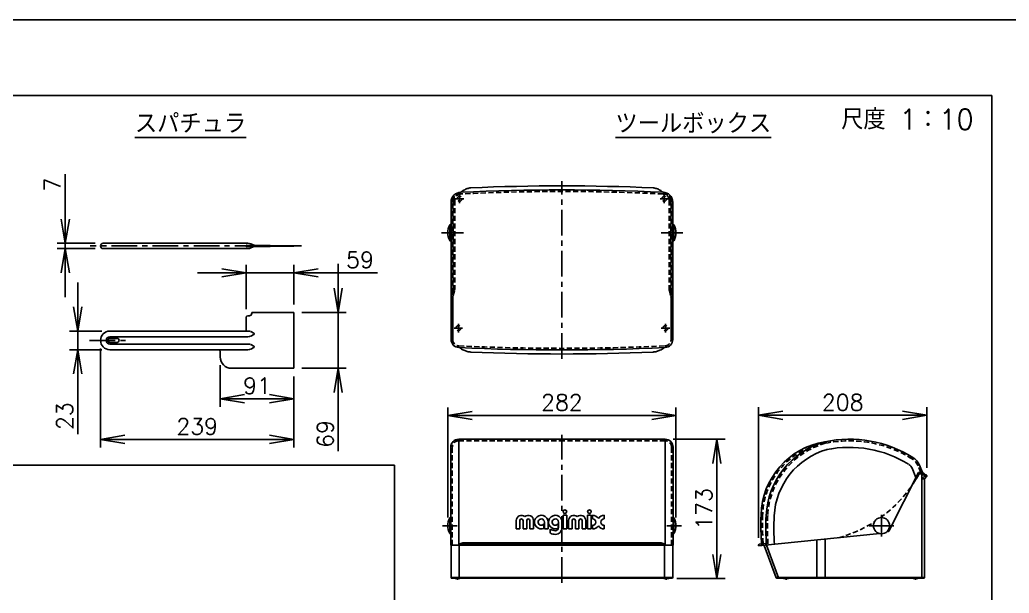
# Model space of a CAD drawing. Extents: x 115 to 2025, y 0 to 1377.
# Drawn here: x 960 to 1572, y 1022 to 1377 of the extents above; entities that cross this region are included whole.
import ezdxf
from ezdxf.enums import TextEntityAlignment as Align

# ---------------------------------------------------------------- set-up
doc = ezdxf.new("R2010")
doc.units = 0
doc.header["$LTSCALE"] = 0.5
doc.header["$PDMODE"] = 3
doc.linetypes.add('CENTER', pattern=[50.8, 31.75, -6.35, 6.35, -6.35])
doc.linetypes.add('HIDDEN', pattern=[9.525, 6.35, -3.175])
doc.layers.get('0').update_dxf_attribs({"linetype": 'CONTINUOUS'})
doc.layers.get('DEFPOINTS').update_dxf_attribs({"linetype": 'CONTINUOUS'})
for name, color, linetype in [('DANMEN', 7, 'CONTINUOUS'), ('SIYOU', 7, 'CONTINUOUS'), ('SUNPOU', 7, 'CONTINUOUS'), ('WAKU', 7, 'CONTINUOUS')]:
    doc.layers.add(name, color=color, linetype=linetype)
doc.styles.get("Standard").update_dxf_attribs({"font": 'ROMANS', "bigfont": 'EXTFONT.shx'})
doc.dimstyles.new('STYLE_1', dxfattribs={"dimscale": 5, "dimtxt": 2, "dimasz": 3, "dimexe": 1, "dimexo": 1, "dimgap": 0.6, "dimtad": 3, "dimdec": 0, "dimlfac": 2, "dimzin": 0, "dimdsep": 46, "dimtxsty": 'STANDARD', "dimblk1": 'OPEN', "dimblk2": 'OPEN', "dimsah": 1, "dimcen": 1.5, "dimadec": 0, "dimazin": 0, "dimtfac": 1, "dimtdec": 0, "dimtmove": 0, "dimatfit": 0, "dimldrblk": 'DOTSMALL', "dimfxl": 1, "dimtvp": 1, "dimtolj": 1, "dimtzin": 0, "dimarcsym": 0})

# ---------------------------------------------------------------- blocks, each defined once
blk = doc.blocks.new('_OPEN')
at = {"color": 0, "linetype": 'ByBlock'}
for p, q in [((-1, 0.167), (0, 0)), ((0, 0), (-1, -0.167)), ((0, 0), (-1, 0))]:
    blk.add_line(p, q, dxfattribs=at)
blk = doc.blocks.new('*D2')
at = {"layer": 'DEFPOINTS', "color": 0}
for p in [(1365.92, 1132.02), (1224.92, 1063.85), (1365.92, 1063.85)]:
    blk.add_point(p, dxfattribs=at)
at = {"layer": 'SUNPOU', "color": 0, "lineweight": -2}
for p, q in [((1224.92, 1068.85), (1224.92, 1137.02)), ((1239.92, 1132.02), (1350.92, 1132.02)), ((1365.92, 1068.85), (1365.92, 1137.02))]:
    blk.add_line(p, q, dxfattribs=at)
at = {"layer": 'SUNPOU', "color": 0, "lineweight": -2, "xscale": 15, "yscale": 15, "zscale": 15, "rotation": 180}
blk.add_blockref('_OPEN', (1224.92, 1132.02), dxfattribs=at)
at = {"layer": 'SUNPOU', "color": 0, "lineweight": -2, "xscale": 15, "yscale": 15, "zscale": 15}
blk.add_blockref('_OPEN', (1365.92, 1132.02), dxfattribs=at)
at = {"layer": 'SUNPOU', "color": 0, "insert": (1295.42, 1140.02), "char_height": 10, "attachment_point": 5}
blk.add_mtext('\\A1;282', dxfattribs=at)
blk = doc.blocks.new('_DotSmall')
at = {"color": 0, "linetype": 'ByBlock', "const_width": 0.5}
blk.add_lwpolyline([(-0.0625, 0, 1), (0.0625, 0, 1)], format="xyb", close=True, dxfattribs=at)
blk = doc.blocks.new('*D3')
at = {"layer": 'DEFPOINTS', "color": 0}
for p in [(1084.22, 1168.21), (1129.72, 1161.21), (1129.72, 1142.39)]:
    blk.add_point(p, dxfattribs=at)
at = {"layer": 'SUNPOU', "color": 0, "lineweight": -2}
for p, q in [((1084.22, 1163.21), (1084.22, 1137.39)), ((1129.72, 1156.21), (1129.72, 1137.39)), ((1099.22, 1142.39), (1114.72, 1142.39))]:
    blk.add_line(p, q, dxfattribs=at)
at = {"layer": 'SUNPOU', "color": 0, "lineweight": -2, "xscale": 15, "yscale": 15, "zscale": 15, "rotation": 180}
blk.add_blockref('_OPEN', (1084.22, 1142.39), dxfattribs=at)
at = {"layer": 'SUNPOU', "color": 0, "lineweight": -2, "xscale": 15, "yscale": 15, "zscale": 15}
blk.add_blockref('_OPEN', (1129.72, 1142.39), dxfattribs=at)
at = {"layer": 'SUNPOU', "color": 0, "insert": (1106.97, 1150.39), "char_height": 10, "attachment_point": 5}
blk.add_mtext('\\A1;91', dxfattribs=at)
blk = doc.blocks.new('*D4')
at = {"layer": 'DEFPOINTS', "color": 0}
for p in [(988.47, 1238.5), (1011.85, 1238.5), (1011.85, 1235.25)]:
    blk.add_point(p, dxfattribs=at)
at = {"layer": 'SUNPOU', "color": 0, "lineweight": -2}
for p, q in [((988.47, 1253.5), (988.47, 1281.17)), ((1006.85, 1238.5), (983.47, 1238.5)), ((988.47, 1235.25), (988.47, 1238.5)), ((1006.85, 1235.25), (983.47, 1235.25)), ((988.47, 1220.25), (988.47, 1205.25))]:
    blk.add_line(p, q, dxfattribs=at)
at = {"layer": 'SUNPOU', "color": 0, "lineweight": -2, "xscale": 15, "yscale": 15, "zscale": 15}
for p, rotation in [((988.47, 1238.5), 270), ((988.47, 1235.25), 90)]:
    blk.add_blockref('_OPEN', p, dxfattribs=dict(at, rotation=rotation))
at = {"layer": 'SUNPOU', "color": 0, "insert": (980.47, 1274.83), "char_height": 10, "attachment_point": 5, "rotation": 90}
blk.add_mtext('\\A1;7', dxfattribs=at)
blk = doc.blocks.new('*D5')
at = {"layer": 'DEFPOINTS', "color": 0}
for p in [(1129.72, 1220.25), (1100.22, 1192.71), (1129.72, 1195.71)]:
    blk.add_point(p, dxfattribs=at)
at = {"layer": 'SUNPOU', "color": 0, "lineweight": -2}
for p, q in [((1100.22, 1197.71), (1100.22, 1225.25)), ((1129.72, 1200.71), (1129.72, 1225.25)), ((1085.22, 1220.25), (1070.22, 1220.25)), ((1100.22, 1220.25), (1129.72, 1220.25)), ((1144.72, 1220.25), (1181.44, 1220.25))]:
    blk.add_line(p, q, dxfattribs=at)
at = {"layer": 'SUNPOU', "color": 0, "lineweight": -2, "xscale": 15, "yscale": 15, "zscale": 15}
blk.add_blockref('_OPEN', (1100.22, 1220.25), dxfattribs=at)
at = {"layer": 'SUNPOU', "color": 0, "lineweight": -2, "xscale": 15, "yscale": 15, "zscale": 15, "rotation": 180}
blk.add_blockref('_OPEN', (1129.72, 1220.25), dxfattribs=at)
at = {"layer": 'SUNPOU', "color": 0, "insert": (1170.58, 1228.25), "char_height": 10, "attachment_point": 5}
blk.add_mtext('\\A1;59', dxfattribs=at)
blk = doc.blocks.new('*D6')
at = {"layer": 'DEFPOINTS', "color": 0}
for p in [(1129.72, 1195.71), (1129.72, 1161.21), (1157.15, 1161.21)]:
    blk.add_point(p, dxfattribs=at)
at = {"layer": 'SUNPOU', "color": 0, "lineweight": -2}
for p, q in [((1157.15, 1210.71), (1157.15, 1225.71)), ((1134.72, 1195.71), (1162.15, 1195.71)), ((1157.15, 1195.71), (1157.15, 1161.21)), ((1134.72, 1161.21), (1162.15, 1161.21)), ((1157.15, 1146.21), (1157.15, 1109.98))]:
    blk.add_line(p, q, dxfattribs=at)
at = {"layer": 'SUNPOU', "color": 0, "lineweight": -2, "xscale": 15, "yscale": 15, "zscale": 15}
for p, rotation in [((1157.15, 1195.71), 270), ((1157.15, 1161.21), 90)]:
    blk.add_blockref('_OPEN', p, dxfattribs=dict(at, rotation=rotation))
at = {"layer": 'SUNPOU', "color": 0, "insert": (1149.15, 1120.6), "char_height": 10, "attachment_point": 5, "rotation": 90}
blk.add_mtext('\\A1;69', dxfattribs=at)
blk = doc.blocks.new('*D7')
at = {"layer": 'DEFPOINTS', "color": 0}
for p in [(1010.22, 1178.46), (1129.72, 1161.21), (1129.72, 1117.25)]:
    blk.add_point(p, dxfattribs=at)
at = {"layer": 'SUNPOU', "color": 0, "lineweight": -2}
for p, q in [((1010.22, 1173.46), (1010.22, 1112.25)), ((1129.72, 1156.21), (1129.72, 1112.25)), ((1025.22, 1117.25), (1114.72, 1117.25))]:
    blk.add_line(p, q, dxfattribs=at)
at = {"layer": 'SUNPOU', "color": 0, "lineweight": -2, "xscale": 15, "yscale": 15, "zscale": 15, "rotation": 180}
blk.add_blockref('_OPEN', (1010.22, 1117.25), dxfattribs=at)
at = {"layer": 'SUNPOU', "color": 0, "lineweight": -2, "xscale": 15, "yscale": 15, "zscale": 15}
blk.add_blockref('_OPEN', (1129.72, 1117.25), dxfattribs=at)
at = {"layer": 'SUNPOU', "color": 0, "insert": (1069.97, 1125.25), "char_height": 10, "attachment_point": 5}
blk.add_mtext('\\A1;239', dxfattribs=at)
blk = doc.blocks.new('*D25')
at = {"layer": 'DEFPOINTS', "color": 0}
for p in [(1359.17, 1117.35), (1361.42, 1031.1), (1391.24, 1031.1)]:
    blk.add_point(p, dxfattribs=at)
at = {"layer": 'SUNPOU', "color": 0, "lineweight": -2}
for p, q in [((1364.17, 1117.35), (1396.24, 1117.35)), ((1391.24, 1102.35), (1391.24, 1046.1)), ((1366.42, 1031.1), (1396.24, 1031.1))]:
    blk.add_line(p, q, dxfattribs=at)
at = {"layer": 'SUNPOU', "color": 0, "lineweight": -2, "xscale": 15, "yscale": 15, "zscale": 15}
for p, rotation in [((1391.24, 1117.35), 90), ((1391.24, 1031.1), 270)]:
    blk.add_blockref('_OPEN', p, dxfattribs=dict(at, rotation=rotation))
at = {"layer": 'SUNPOU', "color": 0, "insert": (1383.24, 1074.22), "char_height": 10, "attachment_point": 5, "rotation": 90}
blk.add_mtext('\\A1;173', dxfattribs=at)
blk = doc.blocks.new('*D26')
at = {"layer": 'DEFPOINTS', "color": 0}
for p in [(1416.96, 1132.11), (1520.96, 1094.56), (1416.96, 1051.3)]:
    blk.add_point(p, dxfattribs=at)
at = {"layer": 'SUNPOU', "color": 0, "lineweight": -2}
for p, q in [((1416.96, 1056.3), (1416.96, 1137.11)), ((1505.96, 1132.11), (1431.96, 1132.11)), ((1520.96, 1099.56), (1520.96, 1137.11))]:
    blk.add_line(p, q, dxfattribs=at)
at = {"layer": 'SUNPOU', "color": 0, "lineweight": -2, "xscale": 15, "yscale": 15, "zscale": 15, "rotation": 180}
blk.add_blockref('_OPEN', (1416.96, 1132.11), dxfattribs=at)
at = {"layer": 'SUNPOU', "color": 0, "lineweight": -2, "xscale": 15, "yscale": 15, "zscale": 15}
blk.add_blockref('_OPEN', (1520.96, 1132.11), dxfattribs=at)
at = {"layer": 'SUNPOU', "color": 0, "insert": (1468.96, 1140.11), "char_height": 10, "attachment_point": 5}
blk.add_mtext('\\A1;208', dxfattribs=at)
blk = doc.blocks.new('*D42')
at = {"layer": 'DEFPOINTS', "color": 0}
for p in [(1015.97, 1184.21), (996.11, 1172.71), (1015.97, 1172.71)]:
    blk.add_point(p, dxfattribs=at)
at = {"layer": 'SUNPOU', "color": 0, "lineweight": -2}
for p, q in [((996.11, 1199.21), (996.11, 1214.21)), ((1010.97, 1184.21), (991.11, 1184.21)), ((996.11, 1184.21), (996.11, 1172.71)), ((1010.97, 1172.71), (991.11, 1172.71)), ((996.11, 1157.71), (996.11, 1120.52))]:
    blk.add_line(p, q, dxfattribs=at)
at = {"layer": 'SUNPOU', "color": 0, "lineweight": -2, "xscale": 15, "yscale": 15, "zscale": 15}
for p, rotation in [((996.11, 1184.21), 270), ((996.11, 1172.71), 90)]:
    blk.add_blockref('_OPEN', p, dxfattribs=dict(at, rotation=rotation))
at = {"layer": 'SUNPOU', "color": 0, "insert": (988.11, 1131.62), "char_height": 10, "attachment_point": 5, "rotation": 90}
blk.add_mtext('\\A1;23', dxfattribs=at)

msp = doc.modelspace()

# ---------------------------------------------------------------- linework, layer by layer
at = {"color": 2}
for p, q in [((1226.92, 1179.04), (1226.92, 1263.98)), ((1363.92, 1179.04), (1363.92, 1263.98)), ((1226.17, 1240.15), (1226.17, 1249.95)), ((1226.48, 1250.05), (1226.42, 1250.05)), ((1226.67, 1248.3), (1226.67, 1249.8)), ((1364.17, 1248.3), (1364.17, 1249.8)), ((1364.37, 1250.05), (1364.42, 1250.05)), ((1364.67, 1240.15), (1364.67, 1249.95)), ((1226.67, 1241.8), (1226.67, 1240.3)), ((1228.17, 1238.45), (1228.17, 1247.46)), ((1362.67, 1238.45), (1362.67, 1247.46)), ((1364.17, 1241.8), (1364.17, 1240.3)), ((1011.85, 1238.5), (1101.26, 1238.5)), ((1100.22, 1236.63), (1100.22, 1237.12)), ((1100.48, 1237.37), (1129.72, 1236.93)), ((1100.48, 1236.38), (1129.72, 1236.83)), ((1103.12, 1238.14), (1105.22, 1237.3)), ((1103.12, 1235.61), (1105.22, 1236.45)), ((1103.72, 1237.32), (1103.72, 1236.43)), ((1226.48, 1240.05), (1226.42, 1240.05)), ((1364.37, 1240.05), (1364.42, 1240.05)), ((1011.85, 1235.25), (1101.26, 1235.25)), ((1363.92, 1204.43), (1363.92, 1179.04)), ((1100.22, 1192.71), (1100.22, 1184.21)), ((1101.22, 1193.71), (1102.22, 1193.71)), ((1103.72, 1195.71), (1129.72, 1195.71)), ((1103.72, 1195.71), (1103.72, 1195.21)), ((1129.72, 1195.71), (1129.72, 1161.21)), ((1015.97, 1184.21), (1101.36, 1184.21)), ((1015.97, 1180.71), (1101.36, 1180.71)), ((1103.03, 1183.93), (1104.95, 1182.91)), ((1103.03, 1181), (1104.95, 1182.02)), ((1015.97, 1179.71), (1020.47, 1179.71)), ((1015.97, 1177.21), (1020.47, 1177.21)), ((1015.97, 1176.21), (1101.36, 1176.21)), ((1103.03, 1175.93), (1104.95, 1174.91)), ((1015.97, 1172.71), (1101.36, 1172.71)), ((1084.22, 1171.21), (1084.22, 1168.21)), ((1103.03, 1173), (1104.95, 1174.02)), ((1091.22, 1161.21), (1129.72, 1161.21)), ((1231.67, 1051.85), (1231.67, 1117.35)), ((1231.67, 1117.35), (1295.42, 1117.35)), ((1359.17, 1117.35), (1295.42, 1117.35)), ((1359.17, 1051.85), (1359.17, 1117.35)), ((1226.67, 1051.85), (1226.67, 1112.35)), ((1364.17, 1051.85), (1364.17, 1112.35)), ((1296.14, 1061.85), (1296.14, 1070.29)), ((1298.39, 1070.29), (1296.14, 1070.29)), ((1298.39, 1061.85), (1298.39, 1070.29)), ((1311.32, 1061.85), (1311.32, 1070.29)), ((1313.57, 1070.29), (1311.32, 1070.29)), ((1313.57, 1061.85), (1313.57, 1070.29)), ((1314.42, 1068.04), (1314.42, 1070.29)), ((1321.45, 1068.04), (1321.45, 1070.29)), ((1226.17, 1058.95), (1226.17, 1068.74)), ((1226.48, 1068.85), (1226.42, 1068.85)), ((1226.67, 1067.1), (1226.67, 1068.6)), ((1267.17, 1061.85), (1267.17, 1067.05)), ((1269.42, 1061.85), (1269.42, 1067.05)), ((1271.39, 1061.85), (1271.39, 1067.05)), ((1273.64, 1061.85), (1273.64, 1067.05)), ((1275.61, 1061.85), (1275.61, 1067.05)), ((1277.86, 1061.85), (1277.86, 1067.05)), ((1284.33, 1062.2), (1284.33, 1065.05)), ((1284.61, 1061.85), (1284.61, 1066.07)), ((1286.86, 1061.85), (1286.86, 1066.07)), ((1293.05, 1062.2), (1293.05, 1065.05)), ((1293.33, 1062.69), (1293.33, 1066.07)), ((1295.58, 1062.69), (1295.58, 1066.07)), ((1299.51, 1061.85), (1299.51, 1067.05)), ((1301.76, 1061.85), (1301.76, 1067.05)), ((1303.73, 1061.85), (1303.73, 1067.05)), ((1305.98, 1061.85), (1305.98, 1067.05)), ((1307.95, 1061.85), (1307.95, 1067.05)), ((1310.2, 1061.85), (1310.2, 1067.05)), ((1364.17, 1067.1), (1364.17, 1068.6)), ((1364.37, 1068.85), (1364.42, 1068.85)), ((1364.67, 1058.95), (1364.67, 1068.74)), ((1226.48, 1058.85), (1226.42, 1058.85)), ((1226.67, 1060.6), (1226.67, 1059.1)), ((1269.42, 1061.85), (1267.17, 1061.85)), ((1273.64, 1061.85), (1271.39, 1061.85)), ((1277.86, 1061.85), (1275.61, 1061.85)), ((1286.86, 1061.85), (1284.61, 1061.85)), ((1288.26, 1059.13), (1288.26, 1061.71)), ((1298.39, 1061.85), (1296.14, 1061.85)), ((1301.76, 1061.85), (1299.51, 1061.85)), ((1305.98, 1061.85), (1303.73, 1061.85)), ((1310.2, 1061.85), (1307.95, 1061.85)), ((1313.57, 1061.85), (1311.32, 1061.85)), ((1314.42, 1061.85), (1314.42, 1064.1)), ((1321.45, 1061.85), (1321.45, 1064.1)), ((1364.17, 1060.6), (1364.17, 1059.1)), ((1364.37, 1058.85), (1364.42, 1058.85)), ((1231.92, 1051.85), (1231.92, 1052.22)), ((1232.11, 1052.61), (1295.42, 1052.61)), ((1232.3, 1052.7), (1234.12, 1053.16)), ((1234.74, 1053.24), (1295.42, 1053.24)), ((1356.11, 1053.24), (1295.42, 1053.24)), ((1358.74, 1052.61), (1295.42, 1052.61)), ((1358.55, 1052.7), (1356.73, 1053.16)), ((1358.92, 1051.85), (1358.92, 1052.22)), ((1226.67, 1051.85), (1295.42, 1051.85)), ((1226.92, 1051.85), (1226.92, 1031.85)), ((1231.92, 1051.85), (1231.92, 1031.85)), ((1364.17, 1051.85), (1295.42, 1051.85)), ((1358.92, 1051.85), (1358.92, 1031.85)), ((1363.92, 1051.85), (1363.92, 1031.85)), ((1226.92, 1031.85), (1295.42, 1031.85)), ((1227.42, 1031.35), (1295.42, 1031.35)), ((1229.42, 1031.35), (1229.42, 1031.1)), ((1229.42, 1031.1), (1232.42, 1031.1)), ((1232.42, 1031.35), (1232.42, 1031.1)), ((1363.92, 1031.85), (1295.42, 1031.85)), ((1363.42, 1031.35), (1295.42, 1031.35))]:
    msp.add_line(p, q, dxfattribs=at)
for points in [[(1239.09, 1272.81, 0.049899), (1236.88, 1272.32, 0.049899), (1234.82, 1271.4, 0.025713), (1233.84, 1270.77, 0.025713), (1232.93, 1270.04)], [(1351.76, 1272.81, -0.049899), (1353.96, 1272.32, -0.049899), (1356.03, 1271.4, -0.025713), (1357.01, 1270.77, -0.025713), (1357.92, 1270.04)], [(1351.76, 1171.22, 0.040437), (1353.94, 1171.61, 0.040437), (1356.03, 1172.35, 0.02984), (1357.47, 1173.11, 0.02984), (1358.82, 1174.03)]]:
    msp.add_lwpolyline(points, format="xyb", dxfattribs=at)
for centre in [(1297.26, 1072.53), (1312.45, 1072.53)]:
    msp.add_circle(centre, 1.12, dxfattribs=at)
for centre, radius, start, end in [((1295.42, -18.36), 1292.4, 87.50159, 92.49841), ((1295.42, -20.85), 1292.4, 87.22843, 92.77157), ((1357.87, 1263.98), 6.06, 0, 90), ((1235.55, 1245.05), 10.62, 153.6122, 206.3878), ((1226.48, 1249.55), 0.5, 90, 153.6122), ((1226.42, 1249.8), 0.25, 0, 90), ((1226.92, 1248.3), 0.25, 180, 270), ((1363.92, 1248.3), 0.25, 270, 0), ((1364.42, 1249.8), 0.25, 90, 180), ((1364.37, 1249.55), 0.5, 26.3878, 90), ((1355.3, 1245.05), 10.62, 333.6122, 26.3878), ((1226.92, 1241.8), 0.25, 90, 180), ((1363.92, 1241.8), 0.25, 0, 90), ((1011.85, 1236.88), 1.62, 90, 180), ((1011.85, 1236.88), 1.62, 180, 270), ((1100.47, 1237.12), 0.25, 89.12606, 180), ((1100.47, 1236.63), 0.25, 180, 270.87394), ((1101.26, 1233.5), 5, 68.17766, 90), ((1101.26, 1240.25), 5, 270, 291.82234), ((1226.48, 1240.55), 0.5, 206.3878, 270), ((1226.42, 1240.3), 0.25, 270, 0), ((1364.42, 1240.3), 0.25, 180, 270), ((1364.37, 1240.55), 0.5, 270, 333.6122), ((1101.22, 1192.71), 1, 90, 180), ((1102.22, 1195.21), 1.5, 270, 0), ((1015.97, 1178.46), 5.75, 90, 270), ((1015.97, 1178.46), 2.25, 90, 270), ((1101.36, 1179.21), 5, 70.50907, 90), ((1101.36, 1185.71), 5, 270, 289.49093), ((1104.72, 1182.46), 0.5, 293.50065, 62.62952), ((1015.97, 1178.46), 1.25, 90, 270), ((1020.47, 1178.46), 1.25, 270, 90), ((1101.36, 1171.21), 5, 70.50907, 90), ((1104.72, 1174.46), 0.5, 297.37048, 66.49935), ((1358.92, 1179.04), 5, 272.7273, 0), ((1082.72, 1171.21), 1.5, 0, 90), ((1091.22, 1168.21), 7, 180, 270), ((1101.36, 1177.71), 5, 270, 289.49093), ((1295.42, 2517.33), 1344.79, 267.28339, 272.71661), ((1295.42, 2514.83), 1344.79, 267.59899, 272.40101), ((1231.67, 1112.35), 5, 90, 180), ((1359.17, 1112.35), 5, 0, 90), ((1270.41, 1067.05), 3.23, 49.29429, 180), ((1274.63, 1067.05), 3.23, 0, 130.70571), ((1282.64, 1066.07), 4.22, 0, 293.57818), ((1291.36, 1066.07), 4.22, 0, 293.57818), ((1302.75, 1067.05), 3.23, 49.29429, 180), ((1306.97, 1067.05), 3.23, 0, 130.70571), ((1314.42, 1066.07), 4.22, 33.55731, 90), ((1321.45, 1066.07), 4.22, 90, 146.44269), ((1235.55, 1063.85), 10.62, 153.6122, 206.3878), ((1226.48, 1068.35), 0.5, 90, 153.6122), ((1226.42, 1068.6), 0.25, 0, 90), ((1270.41, 1067.05), 0.984, 0, 180), ((1274.63, 1067.05), 0.984, 0, 180), ((1282.64, 1066.07), 1.97, 0, 328.99728), ((1291.36, 1066.07), 1.97, 0, 328.99728), ((1302.75, 1067.05), 0.984, 0, 180), ((1306.97, 1067.05), 0.984, 0, 180), ((1314.42, 1066.07), 1.97, 270, 90), ((1321.45, 1066.07), 1.97, 90, 270), ((1364.42, 1068.6), 0.25, 90, 180), ((1364.37, 1068.35), 0.5, 26.3878, 90), ((1355.3, 1063.85), 10.62, 333.6122, 26.3878), ((1226.48, 1059.35), 0.5, 206.3878, 270), ((1226.42, 1059.1), 0.25, 270, 0), ((1291.36, 1066.07), 5.34, 234.62346, 270), ((1291.36, 1066.07), 7.59, 245.95792, 270), ((1291.36, 1062.69), 1.97, 270, 0), ((1291.36, 1062.69), 4.22, 270, 0), ((1314.42, 1066.07), 4.22, 270, 326.44269), ((1321.45, 1066.07), 4.22, 213.55731, 270), ((1364.42, 1059.1), 0.25, 180, 270), ((1364.37, 1059.35), 0.5, 270, 333.6122), ((1232.42, 1052.22), 0.5, 104.23598, 180), ((1234.74, 1050.74), 2.5, 90, 104.23598), ((1356.11, 1050.74), 2.5, 75.76402, 90), ((1358.42, 1052.22), 0.5, 0, 75.76402), ((1227.42, 1031.85), 0.5, 180, 270), ((1232.42, 1031.85), 0.5, 180, 270)]:
    msp.add_arc(centre, radius, start, end, dxfattribs=at)
at = {"layer": 'DANMEN', "color": 2, "linetype": 'CENTER'}
for p, q in [((1295.42, 1167.13), (1295.42, 1276.93)), ((1229.56, 1266.04), (1234.79, 1266.04)), ((1232.17, 1268.65), (1232.17, 1263.42)), ((1361.29, 1266.04), (1356.06, 1266.04)), ((1358.67, 1268.65), (1358.67, 1263.42)), ((1234.51, 1245.05), (1221.06, 1245.05)), ((1370.25, 1245.05), (1356.8, 1245.05)), ((1134.49, 1236.88), (1003.86, 1236.88)), ((1231.42, 1188.65), (1231.42, 1183.42)), ((1359.42, 1188.65), (1359.42, 1183.42)), ((1228.81, 1186.04), (1234.04, 1186.04)), ((1362.04, 1186.04), (1356.81, 1186.04)), ((1003.45, 1178.46), (1027.89, 1178.46)), ((1295.42, 1028.57), (1295.42, 1120.07)), ((1492.96, 1070.6), (1492.96, 1057.15)), ((1221.58, 1063.85), (1230.58, 1063.85)), ((1369.27, 1063.85), (1360.27, 1063.85)), ((1500.57, 1063.85), (1485.36, 1063.85)), ((1433.95, 1032.26), (1433.95, 1030.4)), ((1513.95, 1032.26), (1513.95, 1030.4))]:
    msp.add_line(p, q, dxfattribs=at)
at = {"layer": 'DANMEN', "color": 2, "linetype": 'HIDDEN'}
for p, q in [((1227.92, 1179.04), (1227.92, 1263.98)), ((1228.17, 1265.04), (1228.17, 1210.67)), ((1229.17, 1265.04), (1229.17, 1210.67)), ((1361.67, 1265.04), (1361.67, 1210.67)), ((1362.67, 1265.04), (1362.67, 1210.67)), ((1362.92, 1179.04), (1362.92, 1263.98)), ((1228.02, 1209.45), (1227.07, 1205.65)), ((1228.99, 1209.21), (1228.04, 1205.4)), ((1361.85, 1209.21), (1362.8, 1205.4)), ((1362.82, 1209.45), (1363.77, 1205.65)), ((1227.92, 1204.43), (1227.92, 1179.04)), ((1362.92, 1204.43), (1362.92, 1179.04)), ((1231.67, 1116.35), (1295.42, 1116.35)), ((1359.17, 1116.35), (1295.42, 1116.35)), ((1227.67, 1051.85), (1227.67, 1112.35)), ((1363.17, 1051.85), (1363.17, 1112.35)), ((1517.19, 1096.85), (1515.52, 1100.91)), ((1230.92, 1032.26), (1230.92, 1030.4)), ((1359.92, 1032.26), (1359.92, 1030.4))]:
    msp.add_line(p, q, dxfattribs=at)
at = {"layer": 'DANMEN', "color": 2}
for p, q in [((1226.92, 1204.43), (1226.92, 1179.04)), ((1518.27, 1096.85), (1516.45, 1101.29)), ((1497.47, 1060.53), (1515.84, 1096.85)), ((1514.2, 1093.61), (1511.82, 1099.39)), ((1518.27, 1096.85), (1515.84, 1096.85)), ((1519.46, 1095.85), (1516.19, 1095.85)), ((1517.46, 1096.35), (1516.76, 1096.35)), ((1518.96, 1096.35), (1517.46, 1096.35)), ((1517.46, 1096.35), (1517.96, 1095.85)), ((1517.96, 1031.85), (1517.96, 1095.85)), ((1518.96, 1095.35), (1517.96, 1095.35)), ((1518.96, 1096.35), (1519.46, 1095.85)), ((1519.46, 1095.35), (1518.96, 1095.35)), ((1519.46, 1095.85), (1519.46, 1095.35)), ((1520.46, 1095.35), (1519.46, 1095.35)), ((1519.46, 1094.85), (1520.96, 1094.85)), ((1519.46, 1094.85), (1519.46, 1094.56)), ((1520.96, 1094.85), (1520.96, 1094.56)), ((1519.32, 1094.2), (1517.96, 1092.85)), ((1519.46, 1092.85), (1517.96, 1092.85)), ((1520.82, 1094.2), (1519.32, 1094.2)), ((1520.82, 1094.2), (1519.46, 1092.85)), ((1519.46, 1092.85), (1519.46, 1031.85)), ((1491.96, 1058.95), (1416.96, 1051.3)), ((1497.02, 1060.25), (1496.44, 1060.25)), ((1421.27, 1052.74), (1417.41, 1052.35)), ((1419.48, 1051.55), (1419.48, 1052.11)), ((1452.96, 1054.97), (1452.96, 1031.35)), ((1458.17, 1031.35), (1458.17, 1055.5)), ((1416.96, 1051.3), (1416.96, 1051.85)), ((1416.96, 1051.85), (1416.96, 1051.3)), ((1427.82, 1031.68), (1420.51, 1051.66)), ((1429.34, 1031.68), (1421.98, 1051.81)), ((1358.42, 1031.35), (1358.42, 1031.1)), ((1361.42, 1031.1), (1358.42, 1031.1)), ((1361.42, 1031.35), (1361.42, 1031.1)), ((1519.46, 1031.85), (1427.79, 1031.85)), ((1518.96, 1031.35), (1428.29, 1031.35)), ((1432.45, 1031.1), (1432.45, 1031.35)), ((1435.45, 1031.1), (1432.45, 1031.1)), ((1435.45, 1031.1), (1435.45, 1031.35)), ((1512.45, 1031.35), (1512.45, 1031.1)), ((1515.45, 1031.1), (1512.45, 1031.1)), ((1515.45, 1031.1), (1515.45, 1031.35))]:
    msp.add_line(p, q, dxfattribs=at)
msp.add_lwpolyline([(1239.09, 1171.22, -0.040437), (1236.91, 1171.61, -0.040437), (1234.82, 1172.35, -0.02984), (1233.37, 1173.11, -0.02984), (1232.02, 1174.03)], format="xyb", dxfattribs=at)
at = {"layer": 'DANMEN', "color": 2, "linetype": 'HIDDEN'}
for centre in [(1232.17, 1266.04), (1358.67, 1266.04), (1231.42, 1186.04), (1359.42, 1186.04)]:
    msp.add_circle(centre, 1.5, dxfattribs=at)
at = {"layer": 'DANMEN', "color": 2}
msp.add_circle((1492.96, 1063.85), 5, dxfattribs=at)
for centre, radius, start, end in [((1232.98, 1263.98), 6.06, 90, 180), ((1231.92, 1179.04), 5, 180, 267.2727), ((1465.69, 1069.21), 47.22, 99.4075, 178.50407), ((1471.66, 1067.6), 50.1, 105.86402, 177.11662), ((1472.98, 1042.87), 74.45, 58.07622, 101.63221), ((1471.66, 1067.6), 45.1, 105.86402, 177.11662), ((1472.98, 1042.87), 69.45, 58.07622, 101.63221), ((1507.2, 1097.49), 5, 22.33472, 58.97316), ((1507.2, 1097.49), 10, 22.33472, 58.97316), ((1444.43, 1135.19), 81.84, 325.09057, 331.45848), ((1516.76, 1095.85), 0.5, 90, 151.45848), ((1518.96, 1094.85), 0.5, 0, 90), ((1520.46, 1094.85), 0.5, 0, 90), ((1518.96, 1094.56), 0.5, 315, 0), ((1520.46, 1094.56), 0.5, 315, 0), ((1624.93, 1065.01), 206.52, 178.49292, 183.74607), ((1570.48, 1062.7), 149.04, 177.14531, 184.19556), ((1570.48, 1062.7), 144.04, 177.14531, 184.19556), ((1497.02, 1060.75), 0.5, 270, 333.17125), ((1417.46, 1051.85), 0.5, 95.82663, 180), ((1419.98, 1052.11), 0.5, 95.82663, 180), ((1421.22, 1053.24), 0.5, 275.82663, 4.36415), ((1358.42, 1031.85), 0.5, 270, 0), ((1363.42, 1031.85), 0.5, 270, 0), ((1428.29, 1031.85), 0.5, 200.09523, 270), ((1429.81, 1031.85), 0.5, 200.09523, 270), ((1517.46, 1031.85), 0.5, 270, 0), ((1518.96, 1031.85), 0.5, 270, 360)]:
    msp.add_arc(centre, radius, start, end, dxfattribs=at)
at = {"layer": 'DANMEN', "color": 2, "linetype": 'HIDDEN'}
for centre, radius, start, end in [((1232.98, 1263.98), 5.06, 90, 180), ((1233.17, 1265.04), 5, 92.7827, 180), ((1233.17, 1265.04), 4, 92.7827, 180), ((1295.42, -20.85), 1291.4, 87.22844, 92.77156), ((1357.67, 1265.04), 4, 0, 87.2173), ((1357.87, 1263.98), 5.06, 0, 90), ((1357.67, 1265.04), 5, 0, 87.2173), ((1231.92, 1204.43), 5, 165.96376, 180), ((1231.92, 1204.43), 4, 165.96376, 180), ((1223.17, 1210.67), 5, 345.96376, 0), ((1223.17, 1210.67), 6, 345.96376, 0), ((1367.67, 1210.67), 6, 180, 194.03624), ((1367.67, 1210.67), 5, 180, 194.03624), ((1358.92, 1204.43), 4, 0, 14.03624), ((1358.92, 1204.43), 5, 0, 14.03624), ((1231.92, 1179.04), 4, 180, 267.2727), ((1295.42, 2517.33), 1343.79, 267.2834, 272.7166), ((1358.92, 1179.04), 4, 272.7273, 0), ((1231.67, 1112.35), 4, 90, 180), ((1359.17, 1112.35), 4, 0, 90), ((1465.69, 1069.21), 46.22, 99.4075, 178.50407), ((1471.66, 1067.6), 49.1, 105.86402, 177.11662), ((1472.98, 1042.87), 73.45, 58.07622, 101.63221), ((1507.2, 1097.49), 9, 22.33472, 58.97316), ((1444.43, 1135.19), 81.84, 305.78807, 325.09057), ((1624.93, 1065.01), 205.52, 178.49292, 183.46478), ((1570.48, 1062.7), 148.04, 177.14531, 184.19556), ((1444.43, 1135.19), 81.84, 285.52207, 302.66917)]:
    msp.add_arc(centre, radius, start, end, dxfattribs=at)
at = {"layer": 'SIYOU', "color": 7}
for p, q in [((200.18, 1330), (1561.26, 1330)), ((1561.26, 1330), (1561.26, 806.64)), ((1191.96, 1101.38), (200.18, 1101.38)), ((1191.96, 1101.38), (1191.96, 806.64))]:
    msp.add_line(p, q, dxfattribs=at)
at = {"layer": 'WAKU', "color": 6}
msp.add_line((2025, 1376.75), (115, 1376.75), dxfattribs=at)

# ---------------------------------------------------------------- texts
at = {"layer": 'SIYOU', "color": 1}
for s, p in [('尺度 1：10', (1509.03, 1308.94)), ('%%Uスパチュラ', (1065.84, 1306.36)), ('%%Uツールボックス', (1376.61, 1306.36))]:
    msp.add_text(s, height=12.5, dxfattribs=at).set_placement(p, align=Align.CENTER)

# ---------------------------------------------------------------- dimensions: what is measured, and where the dimension line sits
at = {"layer": 'SUNPOU'}
for base, p1, p2, angle, picture, middle in [((988.46714501, 1238.50050193), (1011.84710445, 1235.25050193), (1011.84710445, 1238.50050193), 90, '*D4', (980.46714501, 1274.83383526)), ((1157.15, 1161.21), (1129.72, 1195.71), (1129.72, 1161.21), 90, '*D6', (1149.15, 1120.6)), ((996.11, 1172.71), (1015.97, 1184.21), (1015.97, 1172.71), 90, '*D42', (988.11, 1131.62)), ((1416.96, 1132.11), (1520.96, 1094.56), (1416.96, 1051.3), 180, '*D26', (1468.96, 1140.11)), ((1391.24488726, 1031.09865454), (1359.17343738, 1117.34865454), (1361.42343738, 1031.09865454), 90, '*D25', (1383.24488726, 1074.22365454))]:
    dim = msp.add_linear_dim(base=base, p1=p1, p2=p2, angle=angle, dimstyle='STYLE_1', dxfattribs=at)
    dim.commit()
    dim.dimension.update_dxf_attribs({"geometry": picture, "text_midpoint": middle})
for base, p1, p2, picture, middle in [((1129.72, 1220.25), (1100.22, 1192.71), (1129.72, 1195.71), '*D5', (1170.58, 1228.25)), ((1129.72, 1142.39), (1084.22, 1168.21), (1129.72, 1161.21), '*D3', (1106.97, 1150.39))]:
    dim = msp.add_linear_dim(base=base, p1=p1, p2=p2, dimstyle='STYLE_1', dxfattribs=at)
    dim.commit()
    dim.dimension.update_dxf_attribs({"geometry": picture, "text_midpoint": middle})
for base, p1, p2, picture, middle in [((1129.72, 1117.25), (1010.22, 1178.46), (1129.72, 1161.21), '*D7', (1069.97, 1117.25)), ((1365.92, 1132.02), (1224.92, 1063.85), (1365.92, 1063.85), '*D2', (1295.42, 1132.02))]:
    dim = msp.add_linear_dim(base=base, p1=p1, p2=p2, dimstyle='STYLE_1', dxfattribs=at)
    dim.commit()
    dim.dimension.update_dxf_attribs({"geometry": picture, "text_midpoint": middle, "dimtype": 160})

doc.saveas('drawing.dxf')
